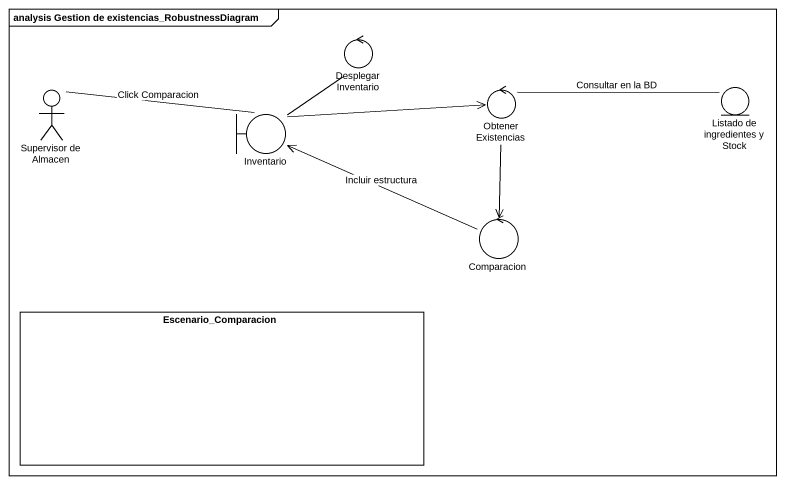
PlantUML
@startuml
mainframe analysis Gestion de existencias_RobustnessDiagram
control "Desplegar Inventario" as Desplegar_Inventario
actor "Supervisor de Almacen" as Supervisor_de_Almacen
control "Obtener Existencias" as Obtener_Existencias
entity "Listado de ingredientes y Stock" as Listado_de_ingredientes_y
boundary Inventario
control Comparacion
rectangle Escenario_Comparacion
Desplegar_Inventario -- Inventario
Supervisor_de_Almacen -right- Inventario : Click Comparacion
Obtener_Existencias --> Comparacion
Listado_de_ingredientes_y -left- Obtener_Existencias : Consultar en la BD
Inventario -right-> Obtener_Existencias
Comparacion -left-> Inventario : Incluir estructura
@enduml
